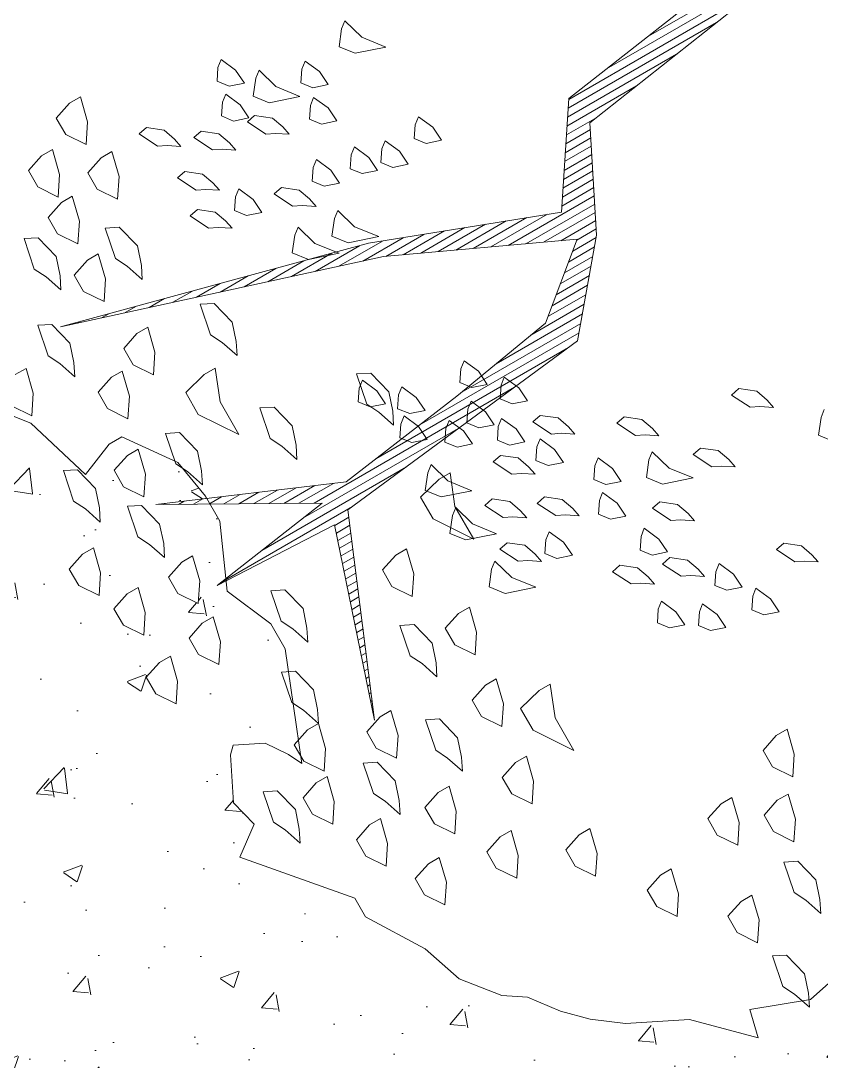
# Model space of a CAD drawing. Header units: metres. Extents: x 12093 to 20303, y 514 to 1412.
# Drawn here: x 19776.614 to 19778.161, y 688.11 to 690.12 of the extents above; entities that cross this region are included whole.
import ezdxf

# ---------------------------------------------------------------- set-up
doc = ezdxf.new("R2010")
doc.units = ezdxf.units.M
doc.layers.get('0').update_dxf_attribs({"lineweight": 13})
for name, color, linetype, lineweight in [('AMBI-GRASS', 104, 'Continuous', 20), ('ARBOLES', 52, 'Continuous', 13), ('grass', 64, 'Continuous', 13)]:
    doc.layers.add(name, color=color, linetype=linetype, lineweight=lineweight)
pattern_1 = [(50, (19136.99335, 73.14804), (0.36436934, -0.03187817), [0.0381, -0.4191]), (355, (19136.99335, 73.14804), (-0.07048565, 0.38211329), [0.03048, -0.33528]), (100.451, (19137.0237, 73.1454), (0.293885, 0.35023338), [0.03238, -0.35618]), (46.1842, (19136.99335, 73.24964), (0.54215808, -0.08408466), [0.05715, -0.62865]), (96.6356, (19137.03853, 73.24264), (0.47480847, 0.4948511), [0.04857, -0.53427]), (351.184, (19136.99335, 73.24964), (0.4748092, 0.49485024), [0.04572, -0.50292]), (21, (19137.04415, 73.22424), (0.30322976, -0.20453104), [0.0381, -0.4191]), (326, (19137.04415, 73.22424), (0.12360406, 0.36837593), [0.03048, -0.33528]), (71.4514, (19137.06942, 73.2072), (0.42683298, 0.16384572), [0.03238, -0.35618]), (37.5, (19136.99335, 73.14804), (0.006177207, 0.169110078), [0, -0.331216, 0, -0.34036, 0, -0.33655]), (7.5, (19136.99335, 73.14804), (0.133639325, 0.20036115), [0, -0.194056, 0, -0.323596, 0, -0.12827]), (327.5, (19136.88007, 73.14804), (0.27118119, -0.011457488), [0, -0.127, 0, -0.39624, 0, -0.52578]), (317.5, (19136.82927, 73.14804), (0.29625836, 0.05085298), [0, -0.1651, 0, -0.263144, 0, -0.37338])]

# ---------------------------------------------------------------- blocks, each defined once
blk = doc.blocks.new('ghgfghgh')
at = {"layer": 'ARBOLES', "lineweight": 20}
for p, q in [((20001.1504, 663.7638), (20001.5824, 664.0132)), ((20001.2006, 663.8032), (20001.4628, 663.9546)), ((20001.1042, 663.7276), (20001.3177, 663.8952)), ((20001.1042, 663.7267), (20001.333, 663.8588)), ((20001.3369, 663.8619), (20001.1301, 663.6982)), ((20001.1035, 663.7159), (20001.2843, 663.8203)), ((20001.1028, 663.705), (20001.2357, 663.7818)), ((20001.1021, 663.6942), (20001.187, 663.7433)), ((20001.0953, 663.5894), (20001.1042, 663.7276)), ((20001.1014, 663.6834), (20001.1384, 663.7047)), ((20001.1301, 663.6982), (20001.1383, 663.5611)), ((20001.1, 663.6617), (20001.1312, 663.6797)), ((20001.1007, 663.6725), (20001.1306, 663.6898)), ((20001.0993, 663.6509), (20001.1318, 663.6696)), ((20001.0986, 663.6401), (20001.1324, 663.6596)), ((20001.0979, 663.6292), (20001.133, 663.6495)), ((20001.0965, 663.6076), (20001.1342, 663.6293)), ((20001.0972, 663.6184), (20001.1336, 663.6394)), ((20001.0958, 663.5967), (20001.1348, 663.6193)), ((20001.0306, 663.5487), (20001.1354, 663.6092)), ((20001.052, 663.5506), (20001.136, 663.5991)), ((20000.8603, 663.5513), (20001.0953, 663.5894)), ((20000.9666, 663.543), (20001.0281, 663.5785)), ((20000.9879, 663.5449), (20001.0532, 663.5826)), ((20001.0093, 663.5468), (20001.0784, 663.5867)), ((20001.0734, 663.5525), (20001.1366, 663.589)), ((20001.0947, 663.5544), (20001.1372, 663.579)), ((20000.9025, 663.5373), (20000.9527, 663.5663)), ((20000.9239, 663.5392), (20000.9778, 663.5704)), ((20000.9452, 663.5411), (20001.003, 663.5744)), ((20001.1141, 663.5552), (20001.1378, 663.5689)), ((20000.8242, 663.5234), (20000.8773, 663.554)), ((20000.8532, 663.5297), (20000.9025, 663.5581)), ((20001.1145, 663.5562), (20000.8784, 663.5351)), ((20000.8812, 663.5354), (20000.9276, 663.5622)), ((20001.0759, 663.4541), (20001.1145, 663.5562)), ((20001.1091, 663.5419), (20001.1378, 663.5585)), ((20001.1383, 663.5611), (20001.1151, 663.4324)), ((20000.4846, 663.4496), (20000.8603, 663.5513)), ((20000.7953, 663.5171), (20000.8494, 663.5483)), ((20001.1041, 663.5285), (20001.1357, 663.5468)), ((20000.8784, 663.5351), (20000.4846, 663.4496)), ((20000.7374, 663.5045), (20000.7814, 663.5299)), ((20000.7664, 663.5108), (20000.8154, 663.5391)), ((20001.099, 663.5152), (20001.1336, 663.5352)), ((20000.7085, 663.4982), (20000.7474, 663.5207)), ((20001.094, 663.5019), (20001.1315, 663.5236)), ((20000.6506, 663.4856), (20000.6795, 663.5023)), ((20000.6795, 663.4919), (20000.7134, 663.5115)), ((20001.0889, 663.4885), (20001.1294, 663.5119)), ((20000.6216, 663.4794), (20000.6455, 663.4931)), ((20001.0839, 663.4752), (20001.1273, 663.5003)), ((20000.5927, 663.4731), (20000.6115, 663.4839)), ((20001.0581, 663.4395), (20001.1231, 663.477)), ((20001.0788, 663.4619), (20001.1252, 663.4886)), ((20000.5637, 663.4668), (20000.5775, 663.4747)), ((20001.0157, 663.4046), (20001.121, 663.4654)), ((20000.9678, 663.3651), (20001.0759, 663.4541)), ((20000.9733, 663.3697), (20001.1189, 663.4537)), ((20000.9219, 663.3296), (20001.1168, 663.4421)), ((20001.1151, 663.4324), (20000.8351, 663.2264)), ((20000.8691, 663.2886), (20001.104, 663.4243)), ((20000.7938, 663.2347), (20001.0382, 663.3758)), ((20000.833, 663.2607), (20000.9678, 663.3651)), ((20000.7802, 663.2165), (20000.9723, 663.3274)), ((20000.73, 663.177), (20000.9065, 663.279)), ((20000.6008, 663.233), (20000.833, 663.2607)), ((20000.7021, 663.2339), (20000.7264, 663.248)), ((20000.7204, 663.2341), (20000.7492, 663.2507)), ((20000.7388, 663.2342), (20000.7719, 663.2534)), ((20000.7571, 663.2344), (20000.7947, 663.2561)), ((20000.7754, 663.2346), (20000.8174, 663.2588)), ((20000.6287, 663.2332), (20000.6354, 663.2371)), ((20000.647, 663.2334), (20000.6581, 663.2398)), ((20000.6654, 663.2336), (20000.6809, 663.2425)), ((20000.6837, 663.2337), (20000.7037, 663.2453)), ((20000.8036, 663.2348), (20000.6008, 663.233)), ((20000.6103, 663.2331), (20000.6126, 663.2344)), ((20000.6755, 663.1343), (20000.8036, 663.2348)), ((20000.6797, 663.1376), (20000.8406, 663.2305)), ((20000.8351, 663.2264), (20000.8676, 662.9704)), ((20000.8191, 663.2076), (20000.8362, 663.2175)), ((20000.8189, 663.2082), (20000.6755, 663.1343)), ((20000.8676, 662.9704), (20000.8189, 663.2082)), ((20000.821, 663.1983), (20000.8374, 663.2078)), ((20000.8229, 663.189), (20000.8387, 663.1981)), ((20000.8248, 663.1797), (20000.8399, 663.1884)), ((20000.8267, 663.1703), (20000.8411, 663.1787)), ((20000.8286, 663.161), (20000.8424, 663.169)), ((20000.8305, 663.1517), (20000.8436, 663.1592)), ((20000.8324, 663.1424), (20000.8448, 663.1495)), ((20000.8343, 663.133), (20000.8461, 663.1398)), ((20000.8362, 663.1237), (20000.8473, 663.1301)), ((20000.8381, 663.1144), (20000.8485, 663.1204)), ((20000.8401, 663.1051), (20000.8498, 663.1107)), ((20000.842, 663.0958), (20000.851, 663.101)), ((20000.8439, 663.0864), (20000.8522, 663.0913)), ((20000.8458, 663.0771), (20000.8535, 663.0816)), ((20000.8477, 663.0678), (20000.8547, 663.0718)), ((20000.8496, 663.0585), (20000.8559, 663.0621)), ((20000.8515, 663.0491), (20000.8572, 663.0524)), ((20000.8534, 663.0398), (20000.8584, 663.0427)), ((20000.8553, 663.0305), (20000.8597, 663.033)), ((20000.8572, 663.0212), (20000.8609, 663.0233)), ((20000.8591, 663.0118), (20000.8621, 663.0136)), ((20000.861, 663.0025), (20000.8634, 663.0039)), ((20000.8629, 662.9932), (20000.8646, 662.9941))]:
    blk.add_line(p, q, dxfattribs=at)
at = {"layer": 'grass'}
for p, q in [((20000.8314, 663.8222), (20000.8274, 663.8124)), ((20000.8519, 663.8024), (20000.8314, 663.8222)), ((20000.8274, 663.8124), (20000.8243, 663.7908)), ((20000.8813, 663.7904), (20000.8519, 663.8024)), ((20000.8243, 663.7908), (20000.8439, 663.7828)), ((20000.8439, 663.7828), (20000.8813, 663.7904)), ((20000.6806, 663.7752), (20000.6766, 663.7654)), ((20000.6982, 663.7623), (20000.6806, 663.7752)), ((20000.7828, 663.7734), (20000.7788, 663.7636)), ((20000.8004, 663.7605), (20000.7828, 663.7734)), ((20000.6766, 663.7654), (20000.6755, 663.7487)), ((20000.7089, 663.7465), (20000.6982, 663.7623)), ((20000.7267, 663.7621), (20000.7227, 663.7523)), ((20000.7472, 663.7422), (20000.7267, 663.7621)), ((20000.7788, 663.7636), (20000.7777, 663.7469)), ((20000.8111, 663.7447), (20000.8004, 663.7605)), ((20000.6755, 663.7487), (20000.6902, 663.7427)), ((20000.6902, 663.7427), (20000.7089, 663.7465)), ((20000.7227, 663.7523), (20000.7196, 663.7306)), ((20000.7766, 663.7302), (20000.7472, 663.7422)), ((20000.7777, 663.7469), (20000.7924, 663.7409)), ((20000.7924, 663.7409), (20000.8111, 663.7447)), ((20000.509, 663.7297), (20000.4957, 663.722)), ((20000.5177, 663.6992), (20000.509, 663.7297)), ((20000.6862, 663.7329), (20000.6822, 663.7231)), ((20000.7038, 663.7199), (20000.6862, 663.7329)), ((20000.7196, 663.7306), (20000.7392, 663.7226)), ((20000.7392, 663.7226), (20000.7766, 663.7302)), ((20000.4957, 663.722), (20000.4796, 663.7038)), ((20000.6822, 663.7231), (20000.681, 663.7064)), ((20000.7145, 663.7041), (20000.7038, 663.7199)), ((20000.7893, 663.7193), (20000.7882, 663.7026)), ((20000.7933, 663.7291), (20000.7893, 663.7193)), ((20000.8109, 663.7162), (20000.7933, 663.7291)), ((20000.681, 663.7064), (20000.6957, 663.7003)), ((20000.7125, 663.6992), (20000.7214, 663.707)), ((20000.7214, 663.707), (20000.743, 663.7039)), ((20000.8216, 663.7004), (20000.8109, 663.7162)), ((20000.921, 663.7055), (20000.9169, 663.6957)), ((20000.9386, 663.6926), (20000.921, 663.7055)), ((20000.4796, 663.7038), (20000.4911, 663.6839)), ((20000.5159, 663.6716), (20000.5177, 663.6992)), ((20000.5806, 663.6845), (20000.5895, 663.6923)), ((20000.5895, 663.6923), (20000.6111, 663.6892)), ((20000.6957, 663.7003), (20000.7145, 663.7041)), ((20000.735, 663.6843), (20000.7125, 663.6992)), ((20000.743, 663.7039), (20000.7557, 663.693)), ((20000.7557, 663.693), (20000.7635, 663.6841)), ((20000.7882, 663.7026), (20000.8029, 663.6966)), ((20000.8029, 663.6966), (20000.8216, 663.7004)), ((20000.9169, 663.6957), (20000.9158, 663.679)), ((20000.9493, 663.6768), (20000.9386, 663.6926)), ((20000.4911, 663.6839), (20000.5159, 663.6716)), ((20000.6031, 663.6696), (20000.5806, 663.6845)), ((20000.6111, 663.6892), (20000.6238, 663.6783)), ((20000.6474, 663.6801), (20000.6563, 663.6879)), ((20000.6699, 663.6651), (20000.6474, 663.6801)), ((20000.6563, 663.6879), (20000.6779, 663.6847)), ((20000.6779, 663.6847), (20000.6906, 663.6738)), ((20000.7468, 663.6852), (20000.735, 663.6843)), ((20000.7635, 663.6841), (20000.7468, 663.6852)), ((20000.9158, 663.679), (20000.9305, 663.673)), ((20000.6149, 663.6705), (20000.6031, 663.6696)), ((20000.6316, 663.6694), (20000.6149, 663.6705)), ((20000.6238, 663.6783), (20000.6316, 663.6694)), ((20000.6906, 663.6738), (20000.6984, 663.6649)), ((20000.843, 663.6688), (20000.839, 663.6589)), ((20000.8606, 663.6558), (20000.843, 663.6688)), ((20000.8764, 663.6665), (20000.8753, 663.6498)), ((20000.8804, 663.6763), (20000.8764, 663.6665)), ((20000.898, 663.6634), (20000.8804, 663.6763)), ((20000.9305, 663.673), (20000.9493, 663.6768)), ((20000.4617, 663.658), (20000.4456, 663.6399)), ((20000.475, 663.6657), (20000.4617, 663.658)), ((20000.4837, 663.6353), (20000.475, 663.6657)), ((20000.5341, 663.6555), (20000.518, 663.6373)), ((20000.5474, 663.6632), (20000.5341, 663.6555)), ((20000.5561, 663.6328), (20000.5474, 663.6632)), ((20000.6817, 663.666), (20000.6699, 663.6651)), ((20000.6984, 663.6649), (20000.6817, 663.666)), ((20000.839, 663.6589), (20000.8379, 663.6422)), ((20000.8713, 663.64), (20000.8606, 663.6558)), ((20000.9087, 663.6476), (20000.898, 663.6634)), ((20000.7927, 663.6436), (20000.7916, 663.6269)), ((20000.7967, 663.6534), (20000.7927, 663.6436)), ((20000.8143, 663.6405), (20000.7967, 663.6534)), ((20000.8379, 663.6422), (20000.8526, 663.6362)), ((20000.8753, 663.6498), (20000.89, 663.6438)), ((20000.89, 663.6438), (20000.9087, 663.6476)), ((20000.4456, 663.6399), (20000.4571, 663.6199)), ((20000.482, 663.6077), (20000.4837, 663.6353)), ((20000.518, 663.6373), (20000.5295, 663.6174)), ((20000.5543, 663.6051), (20000.5561, 663.6328)), ((20000.6274, 663.631), (20000.6363, 663.6388)), ((20000.6499, 663.6161), (20000.6274, 663.631)), ((20000.6363, 663.6388), (20000.6579, 663.6357)), ((20000.6579, 663.6357), (20000.6706, 663.6248)), ((20000.825, 663.6246), (20000.8143, 663.6405)), ((20000.8526, 663.6362), (20000.8713, 663.64)), ((20000.4571, 663.6199), (20000.482, 663.6077)), ((20000.5295, 663.6174), (20000.5543, 663.6051)), ((20000.6617, 663.617), (20000.6499, 663.6161)), ((20000.6784, 663.6159), (20000.6617, 663.617)), ((20000.6706, 663.6248), (20000.6784, 663.6159)), ((20000.702, 663.6177), (20000.698, 663.6079)), ((20000.7196, 663.6048), (20000.702, 663.6177)), ((20000.7452, 663.6115), (20000.7541, 663.6193)), ((20000.7541, 663.6193), (20000.7757, 663.6162)), ((20000.7757, 663.6162), (20000.7884, 663.6053)), ((20000.7916, 663.6269), (20000.8063, 663.6208)), ((20000.8063, 663.6208), (20000.825, 663.6246)), ((20000.4991, 663.6087), (20000.4858, 663.601)), ((20000.5078, 663.5783), (20000.4991, 663.6087)), ((20000.698, 663.6079), (20000.6969, 663.5912)), ((20000.7303, 663.589), (20000.7196, 663.6048)), ((20000.7677, 663.5966), (20000.7452, 663.6115)), ((20000.7884, 663.6053), (20000.7962, 663.5963)), ((20000.4858, 663.601), (20000.4697, 663.5828)), ((20000.6428, 663.5847), (20000.6517, 663.5925)), ((20000.6517, 663.5925), (20000.6733, 663.5894)), ((20000.6969, 663.5912), (20000.7116, 663.5852)), ((20000.7795, 663.5975), (20000.7677, 663.5966)), ((20000.7962, 663.5963), (20000.7795, 663.5975)), ((20000.8227, 663.5912), (20000.8187, 663.5814)), ((20000.8432, 663.5714), (20000.8227, 663.5912)), ((20000.4697, 663.5828), (20000.4812, 663.5629)), ((20000.506, 663.5506), (20000.5078, 663.5783)), ((20000.6653, 663.5698), (20000.6428, 663.5847)), ((20000.6733, 663.5894), (20000.686, 663.5785)), ((20000.686, 663.5785), (20000.6938, 663.5696)), ((20000.7116, 663.5852), (20000.7303, 663.589)), ((20000.8187, 663.5814), (20000.8156, 663.5598)), ((20000.5393, 663.5698), (20000.5564, 663.5709)), ((20000.5518, 663.5327), (20000.5393, 663.5698)), ((20000.5564, 663.5709), (20000.5784, 663.5481)), ((20000.6771, 663.5707), (20000.6653, 663.5698)), ((20000.6938, 663.5696), (20000.6771, 663.5707)), ((20000.7744, 663.5709), (20000.7704, 663.5611)), ((20000.7949, 663.5511), (20000.7744, 663.5709)), ((20000.8727, 663.5594), (20000.8432, 663.5714)), ((20000.4403, 663.557), (20000.4574, 663.558)), ((20000.4528, 663.5199), (20000.4403, 663.557)), ((20000.4574, 663.558), (20000.4794, 663.5353)), ((20000.4812, 663.5629), (20000.506, 663.5506)), ((20000.7704, 663.5611), (20000.7673, 663.5395)), ((20000.8156, 663.5598), (20000.8352, 663.5518)), ((20000.8352, 663.5518), (20000.8727, 663.5594)), ((20000.5784, 663.5481), (20000.5833, 663.5243)), ((20000.7673, 663.5395), (20000.7869, 663.5315)), ((20000.8243, 663.5391), (20000.7949, 663.5511)), ((20000.4794, 663.5353), (20000.4843, 663.5115)), ((20000.5175, 663.5307), (20000.5014, 663.5125)), ((20000.5308, 663.5384), (20000.5175, 663.5307)), ((20000.5395, 663.5079), (20000.5308, 663.5384)), ((20000.5661, 663.5233), (20000.5518, 663.5327)), ((20000.7869, 663.5315), (20000.8243, 663.5391)), ((20000.4671, 663.5105), (20000.4528, 663.5199)), ((20000.5843, 663.5072), (20000.5661, 663.5233)), ((20000.5833, 663.5243), (20000.5843, 663.5072)), ((20000.4853, 663.4944), (20000.4671, 663.5105)), ((20000.4843, 663.5115), (20000.4853, 663.4944)), ((20000.5014, 663.5125), (20000.5129, 663.4926)), ((20000.5378, 663.4803), (20000.5395, 663.5079)), ((20000.5129, 663.4926), (20000.5378, 663.4803)), ((20000.6549, 663.477), (20000.672, 663.478)), ((20000.6674, 663.4399), (20000.6549, 663.477)), ((20000.672, 663.478), (20000.694, 663.4553)), ((20000.5348, 663.4605), (20000.5435, 663.4655)), ((20000.4569, 663.4514), (20000.4741, 663.4524)), ((20000.4695, 663.4143), (20000.4569, 663.4514)), ((20000.4741, 663.4524), (20000.4961, 663.4296)), ((20000.5058, 663.4542), (20000.5095, 663.4563)), ((20000.694, 663.4553), (20000.6989, 663.4315)), ((20000.5779, 663.4414), (20000.5618, 663.4233)), ((20000.5912, 663.4491), (20000.5779, 663.4414)), ((20000.5999, 663.4187), (20000.5912, 663.4491)), ((20000.6818, 663.4305), (20000.6674, 663.4399)), ((20000.4961, 663.4296), (20000.5009, 663.4059)), ((20000.6999, 663.4144), (20000.6818, 663.4305)), ((20000.6989, 663.4315), (20000.6999, 663.4144)), ((20000.4838, 663.4048), (20000.4695, 663.4143)), ((20000.5618, 663.4233), (20000.5733, 663.4033)), ((20000.5981, 663.3911), (20000.5999, 663.4187)), ((20000.502, 663.3887), (20000.4838, 663.4048)), ((20000.5009, 663.4059), (20000.502, 663.3887)), ((20000.5733, 663.4033), (20000.5981, 663.3911)), ((20000.9767, 663.4082), (20000.9727, 663.3984)), ((20000.9943, 663.3953), (20000.9767, 663.4082)), ((20000.4429, 663.3989), (20000.4296, 663.3913)), ((20000.4516, 663.3685), (20000.4429, 663.3989)), ((20000.5467, 663.388), (20000.5306, 663.3698)), ((20000.56, 663.3956), (20000.5467, 663.388)), ((20000.5687, 663.3652), (20000.56, 663.3956)), ((20000.66, 663.3913), (20000.6373, 663.3693)), ((20000.6733, 663.399), (20000.66, 663.3913)), ((20000.6792, 663.3581), (20000.6733, 663.399)), ((20000.8457, 663.3922), (20000.8629, 663.3932)), ((20000.8583, 663.3551), (20000.8457, 663.3922)), ((20000.8629, 663.3932), (20000.8849, 663.3704)), ((20000.9727, 663.3984), (20000.9716, 663.3817)), ((20001.005, 663.3794), (20000.9943, 663.3953)), ((20001.0257, 663.3881), (20001.0217, 663.3783)), ((20001.0433, 663.3752), (20001.0257, 663.3881)), ((20000.8486, 663.3747), (20000.8475, 663.358)), ((20000.8527, 663.3845), (20000.8486, 663.3747)), ((20000.8703, 663.3716), (20000.8527, 663.3845)), ((20000.9008, 663.3763), (20000.8968, 663.3665)), ((20000.9184, 663.3634), (20000.9008, 663.3763)), ((20000.9716, 663.3817), (20000.9863, 663.3756)), ((20000.9863, 663.3756), (20001.005, 663.3794)), ((20001.0217, 663.3783), (20001.0206, 663.3616)), ((20001.054, 663.3594), (20001.0433, 663.3752)), ((20000.4498, 663.3409), (20000.4516, 663.3685)), ((20000.5306, 663.3698), (20000.5421, 663.3499)), ((20000.567, 663.3376), (20000.5687, 663.3652)), ((20000.6373, 663.3693), (20000.6526, 663.3427)), ((20000.881, 663.3558), (20000.8703, 663.3716)), ((20000.8849, 663.3704), (20000.8897, 663.3466)), ((20000.8968, 663.3665), (20000.8957, 663.3498)), ((20000.9291, 663.3476), (20000.9184, 663.3634)), ((20001.3028, 663.3664), (20001.3118, 663.3742)), ((20001.3254, 663.3515), (20001.3028, 663.3664)), ((20001.3118, 663.3742), (20001.3334, 663.3711)), ((20001.3334, 663.3711), (20001.3461, 663.3601)), ((20000.4487, 663.3322), (20000.3966, 663.3525)), ((20000.425, 663.3531), (20000.4498, 663.3409)), ((20000.5421, 663.3499), (20000.567, 663.3376)), ((20000.7023, 663.3182), (20000.6792, 663.3581)), ((20000.7278, 663.3507), (20000.745, 663.3517)), ((20000.7404, 663.3136), (20000.7278, 663.3507)), ((20000.745, 663.3517), (20000.767, 663.329)), ((20000.8475, 663.358), (20000.8622, 663.352)), ((20000.8726, 663.3456), (20000.8583, 663.3551)), ((20000.8622, 663.352), (20000.881, 663.3558)), ((20000.8957, 663.3498), (20000.9104, 663.3438)), ((20000.9852, 663.3589), (20000.9812, 663.3491)), ((20001.0028, 663.346), (20000.9852, 663.3589)), ((20001.0206, 663.3616), (20001.0353, 663.3556)), ((20001.0353, 663.3556), (20001.054, 663.3594)), ((20001.3372, 663.3523), (20001.3254, 663.3515)), ((20001.3539, 663.3512), (20001.3372, 663.3523)), ((20001.3461, 663.3601), (20001.3539, 663.3512)), ((20000.6526, 663.3427), (20000.7023, 663.3182)), ((20000.8908, 663.3295), (20000.8726, 663.3456)), ((20000.8897, 663.3466), (20000.8908, 663.3295)), ((20000.9035, 663.3409), (20000.8994, 663.3311)), ((20000.9211, 663.328), (20000.9035, 663.3409)), ((20000.9104, 663.3438), (20000.9291, 663.3476)), ((20000.9812, 663.3491), (20000.9801, 663.3324)), ((20001.0135, 663.3302), (20001.0028, 663.346)), ((20001.0224, 663.338), (20001.0184, 663.3282)), ((20001.04, 663.3251), (20001.0224, 663.338)), ((20001.0607, 663.3338), (20001.0696, 663.3416)), ((20001.0696, 663.3416), (20001.0912, 663.3385)), ((20001.0912, 663.3385), (20001.1039, 663.3276)), ((20001.163, 663.332), (20001.1719, 663.3398)), ((20001.1719, 663.3398), (20001.1935, 663.3367)), ((20001.1935, 663.3367), (20001.2062, 663.3258)), ((20001.4118, 663.339), (20001.4087, 663.3174)), ((20001.4158, 663.3488), (20001.4118, 663.339)), ((20000.5151, 663.2696), (20000.4487, 663.3322)), ((20000.767, 663.329), (20000.7718, 663.3052)), ((20000.8994, 663.3311), (20000.8983, 663.3144)), ((20000.9318, 663.3121), (20000.9211, 663.328)), ((20000.9545, 663.3257), (20000.9534, 663.309)), ((20000.9585, 663.3355), (20000.9545, 663.3257)), ((20000.9761, 663.3226), (20000.9585, 663.3355)), ((20000.9801, 663.3324), (20000.9948, 663.3264)), ((20000.9948, 663.3264), (20001.0135, 663.3302)), ((20001.0184, 663.3282), (20001.0173, 663.3115)), ((20001.0507, 663.3093), (20001.04, 663.3251)), ((20001.0832, 663.3189), (20001.0607, 663.3338)), ((20001.1039, 663.3276), (20001.1117, 663.3187)), ((20001.1855, 663.3171), (20001.163, 663.332)), ((20001.2062, 663.3258), (20001.214, 663.3169)), ((20000.5593, 663.3153), (20000.5442, 663.3066)), ((20000.6277, 663.2842), (20000.5593, 663.3153)), ((20000.6127, 663.3197), (20000.6299, 663.3207)), ((20000.6253, 663.2826), (20000.6127, 663.3197)), ((20000.6299, 663.3207), (20000.6519, 663.298)), ((20000.7547, 663.3041), (20000.7404, 663.3136)), ((20000.8983, 663.3144), (20000.913, 663.3084)), ((20000.913, 663.3084), (20000.9318, 663.3121)), ((20000.9868, 663.3068), (20000.9761, 663.3226)), ((20001.0173, 663.3115), (20001.032, 663.3055)), ((20001.0694, 663.3131), (20001.0654, 663.3033)), ((20001.087, 663.3002), (20001.0694, 663.3131)), ((20001.095, 663.3198), (20001.0832, 663.3189)), ((20001.1117, 663.3187), (20001.095, 663.3198)), ((20001.1973, 663.318), (20001.1855, 663.3171)), ((20001.214, 663.3169), (20001.1973, 663.318)), ((20001.4087, 663.3174), (20001.4283, 663.3094)), ((20000.5442, 663.3066), (20000.5151, 663.2696)), ((20000.5795, 663.3005), (20000.5662, 663.2928)), ((20000.5882, 663.2701), (20000.5795, 663.3005)), ((20000.7729, 663.288), (20000.7547, 663.3041)), ((20000.7718, 663.3052), (20000.7729, 663.288)), ((20000.9534, 663.309), (20000.9681, 663.303)), ((20000.9681, 663.303), (20000.9868, 663.3068)), ((20001.032, 663.3055), (20001.0507, 663.3093)), ((20001.0654, 663.3033), (20001.0643, 663.2866)), ((20001.0977, 663.2843), (20001.087, 663.3002)), ((20001.2561, 663.294), (20001.265, 663.3018)), ((20001.265, 663.3018), (20001.2866, 663.2987)), ((20001.2866, 663.2987), (20001.2993, 663.2877)), ((20000.5662, 663.2928), (20000.5501, 663.2747)), ((20000.6519, 663.298), (20000.6568, 663.2742)), ((20001.0122, 663.285), (20001.0211, 663.2928)), ((20001.0211, 663.2928), (20001.0427, 663.2897)), ((20001.0427, 663.2897), (20001.0554, 663.2788)), ((20001.0643, 663.2866), (20001.079, 663.2806)), ((20001.14, 663.2899), (20001.136, 663.2801)), ((20001.1576, 663.277), (20001.14, 663.2899)), ((20001.202, 663.2875), (20001.1989, 663.2659)), ((20001.206, 663.2973), (20001.202, 663.2875)), ((20001.2265, 663.2775), (20001.206, 663.2973)), ((20001.2786, 663.279), (20001.2561, 663.294)), ((20001.2993, 663.2877), (20001.3071, 663.2788)), ((20000.4882, 663.2744), (20000.5053, 663.2754)), ((20000.5007, 663.2373), (20000.4882, 663.2744)), ((20000.5053, 663.2754), (20000.5273, 663.2527)), ((20000.5501, 663.2747), (20000.5616, 663.2547)), ((20000.6396, 663.2732), (20000.6253, 663.2826)), ((20000.6615, 663.2432), (20000.6277, 663.2842)), ((20000.6578, 663.257), (20000.6396, 663.2732)), ((20000.6568, 663.2742), (20000.6578, 663.257)), ((20000.9364, 663.2816), (20000.9324, 663.2718)), ((20000.9569, 663.2618), (20000.9364, 663.2816)), ((20001.0347, 663.2701), (20001.0122, 663.285)), ((20001.0554, 663.2788), (20001.0632, 663.2699)), ((20001.079, 663.2806), (20001.0977, 663.2843)), ((20001.136, 663.2801), (20001.1349, 663.2634)), ((20001.1683, 663.2612), (20001.1576, 663.277)), ((20001.2559, 663.2655), (20001.2265, 663.2775)), ((20001.2904, 663.2799), (20001.2786, 663.279)), ((20001.3071, 663.2788), (20001.2904, 663.2799)), ((20000.5864, 663.2424), (20000.5882, 663.2701)), ((20000.9463, 663.264), (20000.9235, 663.242)), ((20000.9324, 663.2718), (20000.9293, 663.2502)), ((20000.9596, 663.2717), (20000.9463, 663.264)), ((20000.9863, 663.2498), (20000.9569, 663.2618)), ((20000.9655, 663.2308), (20000.9596, 663.2717)), ((20001.0465, 663.271), (20001.0347, 663.2701)), ((20001.0632, 663.2699), (20001.0465, 663.271)), ((20001.1349, 663.2634), (20001.1496, 663.2574)), ((20001.1496, 663.2574), (20001.1683, 663.2612)), ((20001.1989, 663.2659), (20001.2185, 663.2579)), ((20001.2185, 663.2579), (20001.2559, 663.2655)), ((20000.5273, 663.2527), (20000.5322, 663.2289)), ((20000.5616, 663.2547), (20000.5864, 663.2424)), ((20000.9293, 663.2502), (20000.9489, 663.2422)), ((20000.9489, 663.2422), (20000.9863, 663.2498)), ((20000.5151, 663.2278), (20000.5007, 663.2373)), ((20000.6789, 663.2129), (20000.6615, 663.2432)), ((20000.9235, 663.242), (20000.9389, 663.2154)), ((20001.0019, 663.232), (20001.0109, 663.2398)), ((20001.0109, 663.2398), (20001.0325, 663.2367)), ((20001.0325, 663.2367), (20001.0452, 663.2257)), ((20001.0659, 663.2344), (20001.0748, 663.2422)), ((20001.0748, 663.2422), (20001.0964, 663.2391)), ((20001.0964, 663.2391), (20001.1091, 663.2282)), ((20001.1416, 663.2378), (20001.1405, 663.2211)), ((20001.1456, 663.2476), (20001.1416, 663.2378)), ((20001.1632, 663.2347), (20001.1456, 663.2476)), ((20001.2064, 663.2285), (20001.2153, 663.2363)), ((20001.2153, 663.2363), (20001.237, 663.2332)), ((20000.5332, 663.2117), (20000.5151, 663.2278)), ((20000.5322, 663.2289), (20000.5332, 663.2117)), ((20000.5665, 663.2309), (20000.5836, 663.232)), ((20000.579, 663.1938), (20000.5665, 663.2309)), ((20000.5836, 663.232), (20000.6056, 663.2092)), ((20000.9665, 663.2293), (20000.9625, 663.2195)), ((20000.9885, 663.1909), (20000.9655, 663.2308)), ((20000.987, 663.2095), (20000.9665, 663.2293)), ((20001.0244, 663.2171), (20001.0019, 663.232)), ((20001.0452, 663.2257), (20001.053, 663.2168)), ((20001.0884, 663.2195), (20001.0659, 663.2344)), ((20001.1091, 663.2282), (20001.1169, 663.2193)), ((20001.1739, 663.2189), (20001.1632, 663.2347)), ((20001.2289, 663.2135), (20001.2064, 663.2285)), ((20001.237, 663.2332), (20001.2497, 663.2222)), ((20000.688, 663.1274), (20000.6789, 663.2129)), ((20000.9389, 663.2154), (20000.9885, 663.1909)), ((20000.9625, 663.2195), (20000.9594, 663.1979)), ((20001.0363, 663.218), (20001.0244, 663.2171)), ((20001.053, 663.2168), (20001.0363, 663.218)), ((20001.1002, 663.2204), (20001.0884, 663.2195)), ((20001.1169, 663.2193), (20001.1002, 663.2204)), ((20001.1405, 663.2211), (20001.1552, 663.2151)), ((20001.1552, 663.2151), (20001.1739, 663.2189)), ((20001.2407, 663.2144), (20001.2289, 663.2135)), ((20001.2574, 663.2133), (20001.2407, 663.2144)), ((20001.2497, 663.2222), (20001.2574, 663.2133)), ((20000.6056, 663.2092), (20000.6105, 663.1854)), ((20000.9594, 663.1979), (20000.979, 663.1899)), ((20000.979, 663.1899), (20001.0164, 663.1975)), ((20001.0164, 663.1975), (20000.987, 663.2095)), ((20001.0804, 663.1999), (20001.0764, 663.1901)), ((20001.098, 663.187), (20001.0804, 663.1999)), ((20001.1964, 663.204), (20001.1924, 663.1942)), ((20001.214, 663.191), (20001.1964, 663.204)), ((20000.5934, 663.1844), (20000.579, 663.1938)), ((20000.6105, 663.1854), (20000.6115, 663.1683)), ((20001.0202, 663.1787), (20001.0291, 663.1865)), ((20001.0291, 663.1865), (20001.0507, 663.1834)), ((20001.0764, 663.1901), (20001.0752, 663.1734)), ((20001.1087, 663.1712), (20001.098, 663.187)), ((20001.1924, 663.1942), (20001.1913, 663.1775)), ((20001.2247, 663.1752), (20001.214, 663.191)), ((20001.3575, 663.1782), (20001.3664, 663.186)), ((20001.3664, 663.186), (20001.388, 663.1828)), ((20000.5115, 663.1726), (20000.4954, 663.1544)), ((20000.5248, 663.1803), (20000.5115, 663.1726)), ((20000.5335, 663.1498), (20000.5248, 663.1803)), ((20000.6115, 663.1683), (20000.5934, 663.1844)), ((20000.9067, 663.1791), (20000.8934, 663.1714)), ((20000.9154, 663.1487), (20000.9067, 663.1791)), ((20001.0427, 663.1638), (20001.0202, 663.1787)), ((20001.0507, 663.1834), (20001.0634, 663.1725)), ((20001.0634, 663.1725), (20001.0712, 663.1636)), ((20001.0752, 663.1734), (20001.0899, 663.1674)), ((20001.1913, 663.1775), (20001.206, 663.1714)), ((20001.206, 663.1714), (20001.2247, 663.1752)), ((20001.38, 663.1632), (20001.3575, 663.1782)), ((20001.388, 663.1828), (20001.4007, 663.1719)), ((20001.4007, 663.1719), (20001.4085, 663.163)), ((20000.6325, 663.1627), (20000.6164, 663.1445)), ((20000.6458, 663.1703), (20000.6325, 663.1627)), ((20000.6545, 663.1399), (20000.6458, 663.1703)), ((20000.8934, 663.1714), (20000.8773, 663.1533)), ((20001.0142, 663.164), (20001.0102, 663.1542)), ((20001.0347, 663.1442), (20001.0142, 663.164)), ((20001.0545, 663.1647), (20001.0427, 663.1638)), ((20001.0712, 663.1636), (20001.0545, 663.1647)), ((20001.0899, 663.1674), (20001.1087, 663.1712)), ((20001.2187, 663.1605), (20001.2276, 663.1683)), ((20001.2412, 663.1456), (20001.2187, 663.1605)), ((20001.2276, 663.1683), (20001.2492, 663.1652)), ((20001.2492, 663.1652), (20001.2619, 663.1543)), ((20001.2875, 663.161), (20001.2835, 663.1512)), ((20001.3051, 663.1481), (20001.2875, 663.161)), ((20001.3918, 663.1641), (20001.38, 663.1632)), ((20001.4085, 663.163), (20001.3918, 663.1641)), ((20000.4954, 663.1544), (20000.5069, 663.1345)), ((20000.5317, 663.1222), (20000.5335, 663.1498)), ((20000.8773, 663.1533), (20000.8888, 663.1333)), ((20000.9136, 663.121), (20000.9154, 663.1487)), ((20001.0102, 663.1542), (20001.0071, 663.1326)), ((20001.1577, 663.1512), (20001.1666, 663.159)), ((20001.1802, 663.1362), (20001.1577, 663.1512)), ((20001.1666, 663.159), (20001.1882, 663.1558)), ((20001.1882, 663.1558), (20001.2009, 663.1449)), ((20001.253, 663.1465), (20001.2412, 663.1456)), ((20001.2697, 663.1454), (20001.253, 663.1465)), ((20001.2619, 663.1543), (20001.2697, 663.1454)), ((20001.2835, 663.1512), (20001.2824, 663.1345)), ((20001.3158, 663.1323), (20001.3051, 663.1481)), ((20000.5069, 663.1345), (20000.5317, 663.1222)), ((20000.6164, 663.1445), (20000.6279, 663.1245)), ((20000.6527, 663.1123), (20000.6545, 663.1399)), ((20001.0641, 663.1322), (20001.0347, 663.1442)), ((20001.192, 663.1371), (20001.1802, 663.1362)), ((20001.2087, 663.136), (20001.192, 663.1371)), ((20001.2009, 663.1449), (20001.2087, 663.136)), ((20001.2824, 663.1345), (20001.2971, 663.1285)), ((20000.566, 663.1243), (20000.5499, 663.1061)), ((20000.5793, 663.1319), (20000.566, 663.1243)), ((20000.588, 663.1015), (20000.5793, 663.1319)), ((20000.6279, 663.1245), (20000.6527, 663.1123)), ((20000.7412, 663.0875), (20000.688, 663.1274)), ((20000.7412, 663.1279), (20000.7583, 663.1289)), ((20000.7538, 663.0908), (20000.7412, 663.1279)), ((20000.7583, 663.1289), (20000.7804, 663.1062)), ((20000.8888, 663.1333), (20000.9136, 663.121)), ((20001.0071, 663.1326), (20001.0267, 663.1246)), ((20001.0267, 663.1246), (20001.0641, 663.1322)), ((20001.2971, 663.1285), (20001.3158, 663.1323)), ((20001.3285, 663.1214), (20001.3274, 663.1046)), ((20001.3325, 663.1312), (20001.3285, 663.1214)), ((20001.3501, 663.1182), (20001.3325, 663.1312)), ((20001.2174, 663.1153), (20001.2134, 663.1055)), ((20001.235, 663.1024), (20001.2174, 663.1153)), ((20001.2675, 663.112), (20001.2635, 663.1022)), ((20001.2851, 663.0991), (20001.2675, 663.112)), ((20001.3608, 663.1024), (20001.3501, 663.1182)), ((20000.5499, 663.1061), (20000.5614, 663.0862)), ((20000.5862, 663.0739), (20000.588, 663.1015)), ((20000.6709, 663.0962), (20000.6576, 663.0885)), ((20000.6796, 663.0657), (20000.6709, 663.0962)), ((20000.7804, 663.1062), (20000.7852, 663.0824)), ((20000.9699, 663.1003), (20000.9538, 663.0822)), ((20000.9832, 663.108), (20000.9699, 663.1003)), ((20000.9919, 663.0776), (20000.9832, 663.108)), ((20001.2134, 663.1055), (20001.2123, 663.0888)), ((20001.2457, 663.0866), (20001.235, 663.1024)), ((20001.2635, 663.1022), (20001.2624, 663.0855)), ((20001.2958, 663.0833), (20001.2851, 663.0991)), ((20001.3274, 663.1046), (20001.3421, 663.0986)), ((20001.3421, 663.0986), (20001.3608, 663.1024)), ((20000.5614, 663.0862), (20000.5862, 663.0739)), ((20000.6576, 663.0885), (20000.6415, 663.0703)), ((20000.7587, 663.0573), (20000.7412, 663.0875)), ((20000.7681, 663.0814), (20000.7538, 663.0908)), ((20000.8985, 663.0857), (20000.9157, 663.0868)), ((20000.9111, 663.0487), (20000.8985, 663.0857)), ((20000.9157, 663.0868), (20000.9377, 663.064)), ((20001.2123, 663.0888), (20001.227, 663.0828)), ((20001.227, 663.0828), (20001.2457, 663.0866)), ((20001.2624, 663.0855), (20001.2771, 663.0795)), ((20001.2771, 663.0795), (20001.2958, 663.0833)), ((20000.7862, 663.0652), (20000.7681, 663.0814)), ((20000.7852, 663.0824), (20000.7862, 663.0652)), ((20000.9538, 663.0822), (20000.9653, 663.0622)), ((20000.9901, 663.05), (20000.9919, 663.0776)), ((20000.6415, 663.0703), (20000.653, 663.0504)), ((20000.6778, 663.0381), (20000.6796, 663.0657)), ((20000.9377, 663.064), (20000.9425, 663.0402)), ((20000.9653, 663.0622), (20000.9901, 663.05)), ((20000.6187, 663.0483), (20000.6054, 663.0406)), ((20000.6274, 663.0179), (20000.6187, 663.0483)), ((20000.653, 663.0504), (20000.6778, 663.0381)), ((20000.7788, 662.9176), (20000.7587, 663.0573)), ((20000.9254, 663.0392), (20000.9111, 663.0487)), ((20000.6054, 663.0406), (20000.5893, 663.0225)), ((20000.9436, 663.0231), (20000.9254, 663.0392)), ((20000.9425, 663.0402), (20000.9436, 663.0231)), ((20000.5893, 663.0225), (20000.6008, 663.0025)), ((20000.754, 663.0289), (20000.7712, 663.0299)), ((20000.7666, 662.9918), (20000.754, 663.0289)), ((20000.7712, 663.0299), (20000.7932, 663.0072)), ((20001.016, 663.0206), (20001.0027, 663.0129)), ((20001.0247, 662.9901), (20001.016, 663.0206)), ((20000.6256, 662.9903), (20000.6274, 663.0179)), ((20000.7932, 663.0072), (20000.798, 662.9834)), ((20001.0027, 663.0129), (20000.9865, 662.9947)), ((20001.0817, 663.0142), (20001.0684, 663.0065)), ((20001.0876, 662.9733), (20001.0817, 663.0142)), ((20000.6008, 663.0025), (20000.6256, 662.9903)), ((20000.9865, 662.9947), (20000.9981, 662.9748)), ((20001.0684, 663.0065), (20001.0456, 662.9845)), ((20000.7809, 662.9824), (20000.7666, 662.9918)), ((20000.7991, 662.9663), (20000.7809, 662.9824)), ((20000.798, 662.9834), (20000.7991, 662.9663)), ((20000.8649, 662.9839), (20000.8658, 662.9844)), ((20000.8876, 662.9819), (20000.8743, 662.9742)), ((20000.8963, 662.9515), (20000.8876, 662.9819)), ((20001.0229, 662.9625), (20001.0247, 662.9901)), ((20001.0456, 662.9845), (20001.061, 662.9579)), ((20000.8743, 662.9742), (20000.8582, 662.9561)), ((20000.8668, 662.9746), (20000.8671, 662.9747)), ((20000.9295, 662.9707), (20000.9467, 662.9717)), ((20000.9421, 662.9336), (20000.9295, 662.9707)), ((20000.9467, 662.9717), (20000.9687, 662.9489)), ((20000.9981, 662.9748), (20001.0229, 662.9625)), ((20001.1106, 662.9334), (20001.0876, 662.9733)), ((20000.7858, 662.9586), (20000.7697, 662.9404)), ((20000.7991, 662.9663), (20000.7858, 662.9586)), ((20000.8078, 662.9358), (20000.7991, 662.9663)), ((20001.061, 662.9579), (20001.1106, 662.9334)), ((20001.3705, 662.9593), (20001.3572, 662.9516)), ((20001.3792, 662.9288), (20001.3705, 662.9593)), ((20000.8582, 662.9561), (20000.8697, 662.9361)), ((20000.8945, 662.9238), (20000.8963, 662.9515)), ((20000.9687, 662.9489), (20000.9735, 662.9251)), ((20001.3572, 662.9516), (20001.3411, 662.9334)), ((20000.6921, 662.928), (20000.6953, 662.94)), ((20000.6953, 662.94), (20000.7343, 662.9423)), ((20000.7343, 662.9423), (20000.7625, 662.9284)), ((20000.7697, 662.9404), (20000.7812, 662.9205)), ((20000.806, 662.9082), (20000.8078, 662.9358)), ((20000.8697, 662.9361), (20000.8945, 662.9238)), ((20000.9564, 662.9241), (20000.9421, 662.9336)), ((20001.3411, 662.9334), (20001.3526, 662.9135)), ((20000.6956, 662.8695), (20000.6921, 662.928)), ((20000.7625, 662.9284), (20000.7788, 662.9176)), ((20000.7812, 662.9205), (20000.806, 662.9082)), ((20000.8536, 662.9179), (20000.8707, 662.919)), ((20000.8707, 662.919), (20000.8927, 662.8962)), ((20000.9746, 662.908), (20000.9564, 662.9241)), ((20000.9735, 662.9251), (20000.9746, 662.908)), ((20001.0393, 662.9188), (20001.0232, 662.9006)), ((20001.0526, 662.9264), (20001.0393, 662.9188)), ((20001.0613, 662.896), (20001.0526, 662.9264)), ((20001.3774, 662.9012), (20001.3792, 662.9288)), ((20000.8661, 662.8809), (20000.8536, 662.9179)), ((20001.3526, 662.9135), (20001.3774, 662.9012)), ((20000.7965, 662.8939), (20000.7804, 662.8757)), ((20000.8098, 662.9016), (20000.7965, 662.8939)), ((20000.8185, 662.8711), (20000.8098, 662.9016)), ((20000.8927, 662.8962), (20000.8976, 662.8724)), ((20001.0232, 662.9006), (20001.0347, 662.8807)), ((20001.0595, 662.8684), (20001.0613, 662.896)), ((20000.7318, 662.8831), (20000.749, 662.8841)), ((20000.7444, 662.846), (20000.7318, 662.8831)), ((20000.749, 662.8841), (20000.771, 662.8614)), ((20000.8804, 662.8714), (20000.8661, 662.8809)), ((20000.9451, 662.8822), (20000.929, 662.864)), ((20000.9584, 662.8898), (20000.9451, 662.8822)), ((20000.9672, 662.8594), (20000.9584, 662.8898)), ((20001.0347, 662.8807), (20001.0595, 662.8684)), ((20001.3718, 662.8802), (20001.3585, 662.8726)), ((20001.3805, 662.8498), (20001.3718, 662.8802)), ((20000.7207, 662.8437), (20000.6956, 662.8695)), ((20000.7804, 662.8757), (20000.7919, 662.8558)), ((20000.8168, 662.8435), (20000.8185, 662.8711)), ((20000.8986, 662.8553), (20000.8804, 662.8714)), ((20000.8976, 662.8724), (20000.8986, 662.8553)), ((20001.2899, 662.8685), (20001.2738, 662.8503)), ((20001.3032, 662.8761), (20001.2899, 662.8685)), ((20001.3119, 662.8457), (20001.3032, 662.8761)), ((20001.3585, 662.8726), (20001.3424, 662.8544)), ((20000.771, 662.8614), (20000.7758, 662.8376)), ((20000.7919, 662.8558), (20000.8168, 662.8435)), ((20000.929, 662.864), (20000.9406, 662.844)), ((20000.9654, 662.8318), (20000.9672, 662.8594)), ((20000.7035, 662.8035), (20000.7207, 662.8437)), ((20000.7587, 662.8366), (20000.7444, 662.846)), ((20000.8615, 662.8427), (20000.8454, 662.8246)), ((20000.8748, 662.8504), (20000.8615, 662.8427)), ((20000.8835, 662.82), (20000.8748, 662.8504)), ((20000.9406, 662.844), (20000.9654, 662.8318)), ((20001.2738, 662.8503), (20001.2853, 662.8303)), ((20001.3102, 662.8181), (20001.3119, 662.8457)), ((20001.3424, 662.8544), (20001.3539, 662.8345)), ((20001.3787, 662.8222), (20001.3805, 662.8498)), ((20000.7769, 662.8205), (20000.7587, 662.8366)), ((20000.7758, 662.8376), (20000.7769, 662.8205)), ((20001.0339, 662.8359), (20001.0206, 662.8282)), ((20001.0426, 662.8055), (20001.0339, 662.8359)), ((20001.1168, 662.8305), (20001.1007, 662.8124)), ((20001.1301, 662.8382), (20001.1168, 662.8305)), ((20001.1388, 662.8078), (20001.1301, 662.8382)), ((20001.2853, 662.8303), (20001.3102, 662.8181)), ((20001.3539, 662.8345), (20001.3787, 662.8222)), ((20000.8454, 662.8246), (20000.8569, 662.8046)), ((20000.8817, 662.7924), (20000.8835, 662.82)), ((20001.0206, 662.8282), (20001.0045, 662.81)), ((20000.8569, 662.8046), (20000.8817, 662.7924)), ((20001.0045, 662.81), (20001.016, 662.7901)), ((20001.0408, 662.7778), (20001.0426, 662.8055)), ((20001.1007, 662.8124), (20001.1122, 662.7924)), ((20001.137, 662.7802), (20001.1388, 662.8078)), ((20000.8435, 662.7532), (20000.7035, 662.8035)), ((20000.9332, 662.7954), (20000.917, 662.7773)), ((20000.9465, 662.8031), (20000.9332, 662.7954)), ((20000.9552, 662.7727), (20000.9465, 662.8031)), ((20001.1122, 662.7924), (20001.137, 662.7802)), ((20001.3664, 662.7974), (20001.3836, 662.7984)), ((20001.379, 662.7603), (20001.3664, 662.7974)), ((20001.3836, 662.7984), (20001.4056, 662.7756)), ((20001.016, 662.7901), (20001.0408, 662.7778)), ((20001.216, 662.7815), (20001.1999, 662.7633)), ((20001.2293, 662.7891), (20001.216, 662.7815)), ((20001.2381, 662.7587), (20001.2293, 662.7891)), ((20000.917, 662.7773), (20000.9286, 662.7573)), ((20000.9534, 662.7451), (20000.9552, 662.7727)), ((20001.4056, 662.7756), (20001.4104, 662.7519)), ((20000.9286, 662.7573), (20000.9534, 662.7451)), ((20001.1999, 662.7633), (20001.2115, 662.7434)), ((20001.2363, 662.7311), (20001.2381, 662.7587)), ((20001.3276, 662.7572), (20001.3143, 662.7495)), ((20001.3363, 662.7268), (20001.3276, 662.7572)), ((20001.3933, 662.7508), (20001.379, 662.7603)), ((20000.8566, 662.7305), (20000.8435, 662.7532)), ((20001.2115, 662.7434), (20001.2363, 662.7311)), ((20001.3143, 662.7495), (20001.2982, 662.7314)), ((20001.4115, 662.7347), (20001.3933, 662.7508)), ((20001.4104, 662.7519), (20001.4115, 662.7347)), ((20000.9294, 662.6918), (20000.8566, 662.7305)), ((20001.2982, 662.7314), (20001.3097, 662.7114)), ((20001.3345, 662.6991), (20001.3363, 662.7268)), ((20001.3097, 662.7114), (20001.3345, 662.6991)), ((20000.9707, 662.6552), (20000.9294, 662.6918)), ((20001.3527, 662.683), (20001.3698, 662.6841)), ((20001.3652, 662.6459), (20001.3527, 662.683)), ((20001.3698, 662.6841), (20001.3918, 662.6613)), ((20001.0228, 662.6348), (20000.9707, 662.6552)), ((20001.3918, 662.6613), (20001.3967, 662.6375)), ((20001.4322, 662.6594), (20001.3988, 662.63)), ((20001.3795, 662.6365), (20001.3652, 662.6459)), ((20001.0542, 662.6328), (20001.0228, 662.6348)), ((20001.0944, 662.6156), (20001.0542, 662.6328)), ((20001.3988, 662.63), (20001.3252, 662.6177)), ((20001.3977, 662.6204), (20001.3795, 662.6365)), ((20001.3967, 662.6375), (20001.3977, 662.6204)), ((20001.3988, 662.63), (20001.3988, 662.63)), ((20001.1302, 662.606), (20001.0944, 662.6156)), ((20001.3252, 662.6177), (20001.3351, 662.5831)), ((20001.1736, 662.6008), (20001.1302, 662.606)), ((20001.2515, 662.6055), (20001.1736, 662.6008)), ((20001.3351, 662.5831), (20001.2515, 662.6055))]:
    blk.add_line(p, q, dxfattribs=at)
blk = doc.blocks.new('Arbust11')
for p, q in [((0.0378, 0.4871), (-0.0937, 0.9403)), ((0.0408, 0.5449), (0.1405, 0.941)), ((0.0408, 0.4825), (0.0377, 0.9348)), ((-0.1618, 0.888), (0.0377, 0.4856)), ((0.0439, 0.4856), (0.3088, 0.8724)), ((0.0595, 0.5199), (0.1997, 0.8474)), ((0.0377, 0.4856), (-0.274, 0.8225)), ((-0.0621, 0.5573), (-0.3332, 0.7944)), ((0.0439, 0.4794), (0.3805, 0.7788)), ((-0.3488, 0.7476), (0.0408, 0.4856)), ((0.0283, 0.4856), (-0.3738, 0.7039)), ((0.047, 0.4794), (0.4366, 0.6759)), ((0.0314, 0.4856), (-0.4049, 0.6104)), ((-0.433, 0.5262), (0.0439, 0.4825)), ((0.0533, 0.4887), (0.474, 0.5137)), ((0.047, 0.4856), (0.499, 0.4263)), ((0.0439, 0.4825), (-0.4267, 0.4669)), ((-0.0527, 0.4794), (-0.4267, 0.3952)), ((0.0408, 0.4762), (-0.3893, 0.2673)), ((0.0408, 0.47), (-0.3364, 0.2174)), ((0.0408, 0.4731), (-0.274, 0.1581)), ((0.0501, 0.4794), (0.2901, 0.0832)), ((0.0501, 0.4731), (0.4304, 0.2454)), ((0.0533, 0.47), (0.1935, 0.0177)), ((0.0564, 0.4762), (0.3649, 0.1425)), ((0.072, 0.4762), (0.4647, 0.3484)), ((0.0377, 0.4669), (-0.2117, 0.0988)), ((0.0501, 0.4638), (-0.0215, 0.0146)), ((0.0501, 0.4544), (-0.1088, 0.0209)), ((0.0533, 0.4451), (0.0907, 0.0271))]:
    blk.add_line(p, q)

msp = doc.modelspace()

# ---------------------------------------------------------------- hatches: boundary and pattern name
at = {"layer": 'grass'}
h = msp.add_hatch(dxfattribs=at)
h.set_pattern_fill('AR-CONC', color=256, scale=0.002, style=0)
h.set_pattern_definition(pattern_1)
h.paths.add_polyline_path([(19776.9984, 689.1538), (19776.9795, 689.1866), (19776.8744, 689.1856), (19776.9732, 689.1974), (19776.9707, 689.2018), (19776.9262, 689.2558), (19776.9133, 689.2643), (19776.9116, 689.2694), (19776.8086, 689.3162), (19776.7846, 689.3024), (19776.7385, 689.2438), (19776.6332, 689.343), (19776.5506, 689.3752), (19776.5165, 689.3235), (19776.4909, 689.3527), (19776.4204, 689.3875), (19776.396, 689.4297), (19776.4321, 689.4646), (19776.436, 689.4668), (19776.3811, 689.6133), (19776.3373, 689.7049), (19776.289, 689.7174), (19776.2788, 688.7917), (19777.0239, 688.6252), (19777.0193, 688.702), (19777.0244, 688.7209), (19777.0862, 688.7246), (19777.131, 688.7025), (19777.1568, 688.6854), (19777.1547, 688.7001), (19777.1423, 688.7216), (19777.1503, 688.7307), (19777.1401, 688.8014), (19777.1374, 688.8032), (19777.1175, 688.862), (19777.1313, 688.8628), (19777.1249, 688.9069), (19777.0972, 688.9549), (19777.0127, 689.0181), (19777.0106, 689.0382), (19776.9929, 689.0291), (19777.0101, 689.0426)])
h.paths.add_polyline_path([(19776.7073, 689.061), (19776.7328, 689.0898), (19776.7539, 689.102), (19776.7677, 689.0538), (19776.7649, 689.0099), (19776.7256, 689.0294)], flags=16)
h.paths.add_polyline_path([(19776.7158, 689.1925), (19776.6959, 689.2513), (19776.723, 689.2529), (19776.7579, 689.2168), (19776.7657, 689.1791), (19776.7673, 689.1519), (19776.7385, 689.1775)], flags=16)
h.paths.add_polyline_path([(19776.7937, 688.9844), (19776.8193, 689.0132), (19776.8404, 689.0254), (19776.8542, 688.9771), (19776.8513, 688.9333), (19776.812, 688.9528)], flags=16)
h.paths.add_polyline_path([(19776.82, 689.1824), (19776.8472, 689.184), (19776.8821, 689.1479), (19776.8898, 689.1102), (19776.8915, 689.083), (19776.8626, 689.1085), (19776.8399, 689.1236)], flags=16)
h.paths.add_polyline_path([(19776.8123, 689.2201), (19776.794, 689.2517), (19776.8196, 689.2805), (19776.8407, 689.2927), (19776.8545, 689.2444), (19776.8517, 689.2006)], flags=16)
h.paths.add_polyline_path([(19776.8992, 689.0453), (19776.9247, 689.0741), (19776.9458, 689.0863), (19776.9596, 689.038), (19776.9568, 688.9942), (19776.9174, 689.0136)], flags=16)
h.paths.add_polyline_path([(19776.8562, 688.8518), (19776.8818, 688.8806), (19776.9029, 688.8927), (19776.9167, 688.8445), (19776.9139, 688.8007), (19776.8745, 688.8201)], flags=16)
h.paths.add_polyline_path([(19776.939, 688.9276), (19776.9645, 688.9565), (19776.9856, 688.9686), (19776.9994, 688.9204), (19776.9966, 688.8765), (19776.9572, 688.896)], flags=16)
h = msp.add_hatch(dxfattribs=at)
h.set_pattern_fill('AR-CONC', color=256, scale=0.002, style=0)
h.set_pattern_definition(pattern_1)
h.paths.add_polyline_path([(19777.4611, 688.2692), (19777.3956, 688.3273), (19777.2802, 688.3887), (19777.2594, 688.4247), (19777.0373, 688.5045), (19777.0646, 688.5682), (19777.0249, 688.6092), (19777.0239, 688.6252), (19776.2788, 688.7917), (19776.2714, 688.122), (19777.9883, 687.7442), (19778.0183, 688.1605), (19777.9065, 688.1904), (19777.7828, 688.183), (19777.7141, 688.1913), (19777.6573, 688.2065), (19777.5936, 688.2337), (19777.5437, 688.2369)])
h = msp.add_hatch(dxfattribs=at)
h.set_pattern_fill('AR-CONC', color=256, scale=0.002, style=0)
h.set_pattern_definition(pattern_1)
h.paths.add_polyline_path([(19779.3481, 688.1059), (19778.8692, 688.2129), (19778.8619, 688.1981), (19778.8449, 688.1722), (19778.8089, 688.1515), (19778.771, 688.1616), (19778.7142, 688.1768), (19778.6575, 688.192), (19778.5167, 688.1588), (19778.4946, 688.114), (19778.4258, 688.1223), (19778.3704, 688.2182), (19778.3579, 688.323), (19778.3572, 688.3273), (19778.3425, 688.3306), (19778.3448, 688.3192), (19778.3464, 688.292), (19778.3176, 688.3175), (19778.2949, 688.3325), (19778.2917, 688.3419), (19778.2487, 688.3515), (19778.2466, 688.3187), (19778.2073, 688.3382), (19778.1923, 688.3641), (19778.1847, 688.3658), (19778.1825, 688.3497), (19778.1931, 688.2759), (19778.1401, 688.2293), (19778.1375, 688.2288), (19778.1383, 688.214), (19778.1242, 688.2266), (19778.0233, 688.2098), (19778.039, 688.1549), (19778.0183, 688.1605), (19777.9883, 687.7442), (19779.2021, 687.4771)])
h.paths.add_polyline_path([(19778.3152, 688.1756), (19778.2864, 688.2011), (19778.2637, 688.2161), (19778.2438, 688.2749), (19778.271, 688.2766), (19778.3059, 688.2405), (19778.3136, 688.2027)], flags=16)

# ---------------------------------------------------------------- block references
at = {"layer": 'AMBI-GRASS', "ltscale": 0.05, "xscale": 1.499999999998325, "yscale": 1.499999999998325, "zscale": 1.499999999998325, "rotation": 49.16166176348414}
for p in [(19776.4583, 687.0191), (19777.7147, 686.7234)]:
    msp.add_blockref('Arbust11', p, dxfattribs=at)
at = {"layer": 'Defpoints', "lineweight": 20, "xscale": 1.586003757394792, "yscale": 1.586003757394792, "zscale": 1.586003757394792}
msp.add_blockref('ghgfghgh', (-11944.1536, -362.7044), dxfattribs=at)

doc.saveas('drawing.dxf')
